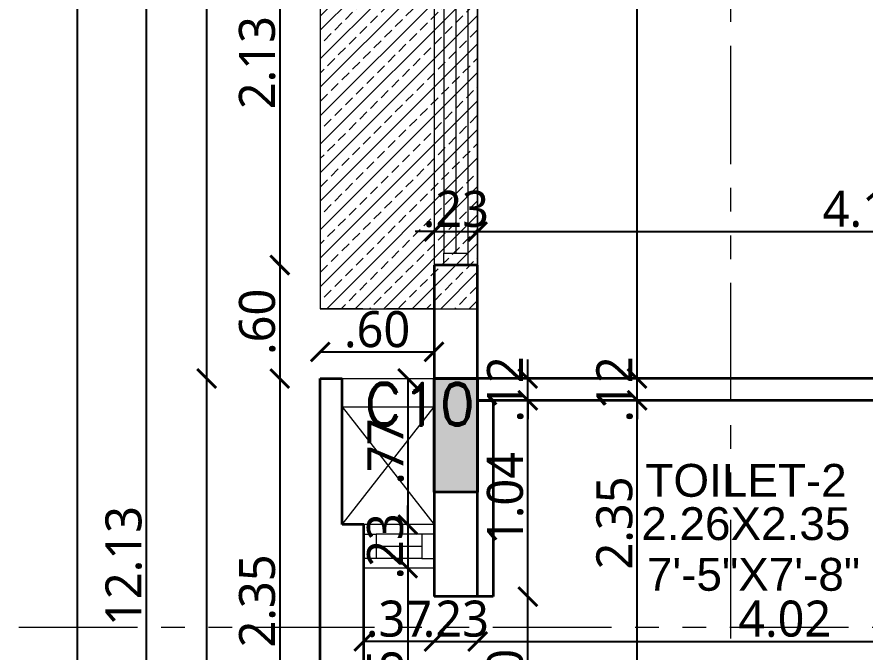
# Model space of a CAD drawing. Extents: x 2450 to 2649, y -7 to 131.
# Drawn here: x 2452.983 to 2457.456, y 119.243 to 122.591 of the extents above; entities that cross this region are included whole.
import ezdxf
from ezdxf.enums import TextEntityAlignment as Align

# ---------------------------------------------------------------- set-up
doc = ezdxf.new("R2010")
doc.units = 0
doc.header["$MEASUREMENT"] = 0
doc.header["$PDMODE"] = 34
doc.linetypes.add('HIDDEN', pattern=[0.375, 0.25, -0.125])
doc.linetypes.add('PHANTOM2', pattern=[1.25, 0.625, -0.125, 0.125, -0.125, 0.125, -0.125])
for name, color, linetype, lineweight in [('COLUMN', 5, 'Continuous', 35), ('DOOR-WINDOW', 35, 'Continuous', 13), ('DROP', 35, 'Continuous', 13), ('KRB-R.C.C. COLUMN TEXT', 240, 'Continuous', 0), ('SECTION LINE', 3, 'PHANTOM2', 5), ('TEXT-1', 7, 'Continuous', 9), ('WALL', 30, 'Continuous', 35), ('WINDOW-LINE', 25, 'Continuous', 9)]:
    doc.layers.add(name, color=color, linetype=linetype, lineweight=lineweight)
for name, color, linetype, lineweight, true_color in [('COULMN HATCH', 7, 'Continuous', 13, 0xadadad), ('HEATCH BEAM BOTTOM', 7, 'Continuous', 13, 0x92bdc9), ('R.C.C PROJATION', 7, 'HIDDEN', 13, 0xa32900), ('WORKING DIM', 7, 'Continuous', 15, 0x292929)]:
    doc.layers.add(name, color=color, linetype=linetype, lineweight=lineweight, true_color=true_color)
doc.styles.add('ARIAL', font='arial.ttf')
doc.styles.add('ROMAND', font='romand.shx')
doc.styles.get("Standard").update_dxf_attribs({"font": 'malgunsl.ttf'})
doc.dimstyles.new('R07', dxfattribs={"dimtxt": 0.19, "dimasz": 0.1, "dimexe": 0.18, "dimexo": 0.0625, "dimgap": 0.02, "dimtad": 1, "dimzin": 4, "dimdsep": 46, "dimtxsty": 'Standard', "dimblk": 'ARCHTICK', "dimcen": 0, "dimse1": 1, "dimse2": 1, "dimclrd": 256, "dimclre": 48, "dimclrt": 256, "dimadec": 0, "dimazin": 0, "dimtm": 1e-09, "dimtfac": 1, "dimtix": 1, "dimtmove": 1, "dimatfit": 3, "dimfxl": 0.18, "dimtolj": 1, "dimtzin": 0, "dimlwe": 15, "dimarcsym": 0})

# ---------------------------------------------------------------- blocks, each defined once
blk = doc.blocks.new('*U33')
at = {"layer": 'WINDOW-LINE'}
for p, q in [((175536.9, -38738.57), (175536.9, -38724.1)), ((175545.9, -38738.57), (175545.9, -38724.1))]:
    blk.add_line(p, q, dxfattribs=at)
at = {"layer": 'WINDOW-LINE', "color": 35, "true_color": 0x9d754d}
for p, q in [((175538.9, -38736.07), (175538.9, -38726.6)), ((175543.9, -38736.07), (175543.9, -38726.6))]:
    blk.add_line(p, q, dxfattribs=at)
at = {"layer": 'WINDOW-LINE', "color": 4, "true_color": 0x24ffff}
blk.add_line((175541.4, -38736.07), (175541.4, -38726.6), dxfattribs=at)
at = {"layer": 'WINDOW-LINE'}
for points in [[(175536.9, -38724.1), (175545.9, -38724.1), (175545.9, -38724.1), (175536.9, -38724.1)], [(175536.9, -38738.57), (175545.9, -38738.57), (175545.9, -38738.57), (175536.9, -38738.57)]]:
    blk.add_lwpolyline(points, close=True, dxfattribs=at)
at = {"layer": 'WINDOW-LINE', "color": 35, "true_color": 0x9d754d}
for points in [[(175538.9, -38724.1), (175543.9, -38724.1), (175543.9, -38726.6), (175538.9, -38726.6)], [(175538.9, -38738.57), (175543.9, -38738.57), (175543.9, -38736.07), (175538.9, -38736.07)]]:
    blk.add_lwpolyline(points, close=True, dxfattribs=at)
blk = doc.blocks.new('*U34')
at = {"layer": 'WINDOW-LINE'}
for p, q in [((175536.9, -38810.29), (175536.9, -38726.75)), ((175545.9, -38810.29), (175545.9, -38726.75))]:
    blk.add_line(p, q, dxfattribs=at)
at = {"layer": 'WINDOW-LINE', "color": 35, "true_color": 0x9d754d}
for p, q in [((175538.9, -38807.79), (175538.9, -38729.25)), ((175543.9, -38807.79), (175543.9, -38729.25))]:
    blk.add_line(p, q, dxfattribs=at)
at = {"layer": 'WINDOW-LINE', "color": 4, "true_color": 0x24ffff}
blk.add_line((175541.4, -38807.79), (175541.4, -38729.25), dxfattribs=at)
at = {"layer": 'WINDOW-LINE'}
for points in [[(175536.9, -38726.75), (175545.9, -38726.75), (175545.9, -38726.75), (175536.9, -38726.75)], [(175536.9, -38810.29), (175545.9, -38810.29), (175545.9, -38810.29), (175536.9, -38810.29)]]:
    blk.add_lwpolyline(points, close=True, dxfattribs=at)
at = {"layer": 'WINDOW-LINE', "color": 35, "true_color": 0x9d754d}
for points in [[(175538.9, -38726.75), (175543.9, -38726.75), (175543.9, -38729.25), (175538.9, -38729.25)], [(175538.9, -38810.29), (175543.9, -38810.29), (175543.9, -38807.79), (175538.9, -38807.79)]]:
    blk.add_lwpolyline(points, close=True, dxfattribs=at)
blk = doc.blocks.new('_ArchTick')
at = {"color": 0, "linetype": 'ByBlock', "const_width": 0.15}
blk.add_lwpolyline([(-0.5, -0.5), (0.5, 0.5)], dxfattribs=at)
blk = doc.blocks.new('*D3549')
at = {"layer": 'DEFPOINTS', "color": 0, "transparency": 16777216}
for p in [(2455.4128, 121.4597), (2455.1828, 121.2832), (2455.4128, 121.2832)]:
    blk.add_point(p, dxfattribs=at)
at = {"layer": 'WORKING DIM', "lineweight": -2, "transparency": 16777216}
for p, q in [((2455.1828, 121.4597), (2455.0828, 121.4597)), ((2455.1828, 121.4597), (2455.4128, 121.4597)), ((2455.4128, 121.4597), (2455.5128, 121.4597))]:
    blk.add_line(p, q, dxfattribs=at)
at = {"layer": 'WORKING DIM', "lineweight": -2, "transparency": 16777216, "xscale": 0.1, "yscale": 0.1, "zscale": 0.1}
blk.add_blockref('_ArchTick', (2455.1828, 121.4597), dxfattribs=at)
at = {"layer": 'WORKING DIM', "lineweight": -2, "transparency": 16777216, "xscale": 0.1, "yscale": 0.1, "zscale": 0.1, "rotation": 180}
blk.add_blockref('_ArchTick', (2455.4128, 121.4597), dxfattribs=at)
at = {"layer": 'WORKING DIM', "transparency": 16777216, "insert": (2455.2978, 121.578), "char_height": 0.19, "attachment_point": 5}
blk.add_mtext('\\A1;.23', dxfattribs=at)
blk = doc.blocks.new('*D3550')
at = {"layer": 'DEFPOINTS', "color": 0, "transparency": 16777216}
for p in [(2459.5428, 121.4597), (2455.4128, 121.2832), (2459.5428, 120.6852)]:
    blk.add_point(p, dxfattribs=at)
at = {"layer": 'WORKING DIM', "lineweight": -2, "transparency": 16777216}
blk.add_line((2455.4128, 121.4597), (2459.5428, 121.4597), dxfattribs=at)
at = {"layer": 'WORKING DIM', "lineweight": -2, "transparency": 16777216, "xscale": 0.1, "yscale": 0.1, "zscale": 0.1, "rotation": 180}
blk.add_blockref('_ArchTick', (2455.4128, 121.4597), dxfattribs=at)
at = {"layer": 'WORKING DIM', "lineweight": -2, "transparency": 16777216, "xscale": 0.1, "yscale": 0.1, "zscale": 0.1}
blk.add_blockref('_ArchTick', (2459.5428, 121.4597), dxfattribs=at)
at = {"layer": 'WORKING DIM', "transparency": 16777216, "insert": (2457.4778, 121.5785), "char_height": 0.19, "attachment_point": 5}
blk.add_mtext('\\A1;4.13', dxfattribs=at)
blk = doc.blocks.new('*D3591')
at = {"layer": 'DEFPOINTS', "color": 0, "transparency": 16777216}
for p in [(2455.4128, 123.4179), (2454.3693, 121.2832), (2455.3617, 121.2832)]:
    blk.add_point(p, dxfattribs=at)
at = {"layer": 'WORKING DIM', "lineweight": -2, "transparency": 16777216}
blk.add_line((2454.3693, 123.4179), (2454.3693, 121.2832), dxfattribs=at)
at = {"layer": 'WORKING DIM', "lineweight": -2, "transparency": 16777216, "xscale": 0.1, "yscale": 0.1, "zscale": 0.1}
for p, rotation in [((2454.3693, 123.4179), 90), ((2454.3693, 121.2832), 270)]:
    blk.add_blockref('_ArchTick', p, dxfattribs=dict(at, rotation=rotation))
at = {"layer": 'WORKING DIM', "transparency": 16777216, "insert": (2454.2505, 122.3505), "char_height": 0.19, "attachment_point": 5, "rotation": 90}
blk.add_mtext('\\A1;2.13', dxfattribs=at)
blk = doc.blocks.new('*D3592')
at = {"layer": 'DEFPOINTS', "color": 0, "transparency": 16777216}
for p in [(2455.3617, 121.2832), (2454.3693, 120.6852), (2455.4128, 120.6852)]:
    blk.add_point(p, dxfattribs=at)
at = {"layer": 'WORKING DIM', "lineweight": -2, "transparency": 16777216}
blk.add_line((2454.3693, 121.2832), (2454.3693, 120.6852), dxfattribs=at)
at = {"layer": 'WORKING DIM', "lineweight": -2, "transparency": 16777216, "xscale": 0.1, "yscale": 0.1, "zscale": 0.1}
for p, rotation in [((2454.3693, 121.2832), 90), ((2454.3693, 120.6852), 270)]:
    blk.add_blockref('_ArchTick', p, dxfattribs=dict(at, rotation=rotation))
at = {"layer": 'WORKING DIM', "transparency": 16777216, "insert": (2454.251, 120.9842), "char_height": 0.19, "attachment_point": 5, "rotation": 90}
blk.add_mtext('\\A1;.60', dxfattribs=at)
blk = doc.blocks.new('*D3593')
at = {"layer": 'DEFPOINTS', "color": 0, "transparency": 16777216}
for p in [(2455.4128, 120.6852), (2454.3693, 118.3402), (2454.8128, 118.3402)]:
    blk.add_point(p, dxfattribs=at)
at = {"layer": 'WORKING DIM', "lineweight": -2, "transparency": 16777216}
blk.add_line((2454.3693, 120.6852), (2454.3693, 118.3402), dxfattribs=at)
at = {"layer": 'WORKING DIM', "lineweight": -2, "transparency": 16777216, "xscale": 0.1, "yscale": 0.1, "zscale": 0.1}
for p, rotation in [((2454.3693, 120.6852), 90), ((2454.3693, 118.3402), 270)]:
    blk.add_blockref('_ArchTick', p, dxfattribs=dict(at, rotation=rotation))
at = {"layer": 'WORKING DIM', "transparency": 16777216, "insert": (2454.251, 119.5127), "char_height": 0.19, "attachment_point": 5, "rotation": 90}
blk.add_mtext('\\A1;2.35', dxfattribs=at)
blk = doc.blocks.new('*D3596')
at = {"layer": 'DEFPOINTS', "color": 0, "transparency": 16777216}
for p in [(2455.1828, 125.7632), (2453.9831, 120.6852), (2455.1828, 120.6852)]:
    blk.add_point(p, dxfattribs=at)
at = {"layer": 'WORKING DIM', "lineweight": -2, "transparency": 16777216}
blk.add_line((2453.9831, 125.7632), (2453.9831, 120.6852), dxfattribs=at)
at = {"layer": 'WORKING DIM', "lineweight": -2, "transparency": 16777216, "xscale": 0.1, "yscale": 0.1, "zscale": 0.1}
for p, rotation in [((2453.9831, 125.7632), 90), ((2453.9831, 120.6852), 270)]:
    blk.add_blockref('_ArchTick', p, dxfattribs=dict(at, rotation=rotation))
at = {"layer": 'WORKING DIM', "transparency": 16777216, "insert": (2453.8648, 123.2242), "char_height": 0.19, "attachment_point": 5, "rotation": 90}
blk.add_mtext('\\A1;5.08', dxfattribs=at)
blk = doc.blocks.new('*D3597')
at = {"layer": 'DEFPOINTS', "color": 0, "transparency": 16777216}
for p in [(2455.1828, 120.6852), (2453.9831, 116.6802), (2454.5828, 116.6802)]:
    blk.add_point(p, dxfattribs=at)
at = {"layer": 'WORKING DIM', "lineweight": -2, "transparency": 16777216}
blk.add_line((2453.9831, 120.6852), (2453.9831, 116.6802), dxfattribs=at)
at = {"layer": 'WORKING DIM', "lineweight": -2, "transparency": 16777216, "xscale": 0.1, "yscale": 0.1, "zscale": 0.1}
for p, rotation in [((2453.9831, 120.6852), 90), ((2453.9831, 116.6802), 270)]:
    blk.add_blockref('_ArchTick', p, dxfattribs=dict(at, rotation=rotation))
at = {"layer": 'WORKING DIM', "transparency": 16777216, "insert": (2453.8642, 118.6827), "char_height": 0.19, "attachment_point": 5, "rotation": 90}
blk.add_mtext('\\A1;4.01', dxfattribs=at)
blk = doc.blocks.new('*D3600')
at = {"layer": 'DEFPOINTS', "color": 0, "transparency": 16777216}
for p in [(2455.1828, 125.7632), (2453.6653, 113.6302), (2455.1828, 113.6302)]:
    blk.add_point(p, dxfattribs=at)
at = {"layer": 'WORKING DIM', "lineweight": -2, "transparency": 16777216}
blk.add_line((2453.6653, 125.7632), (2453.6653, 113.6302), dxfattribs=at)
at = {"layer": 'WORKING DIM', "lineweight": -2, "transparency": 16777216, "xscale": 0.1, "yscale": 0.1, "zscale": 0.1}
for p, rotation in [((2453.6653, 125.7632), 90), ((2453.6653, 113.6302), 270)]:
    blk.add_blockref('_ArchTick', p, dxfattribs=dict(at, rotation=rotation))
at = {"layer": 'WORKING DIM', "transparency": 16777216, "insert": (2453.5465, 119.6967), "char_height": 0.19, "attachment_point": 5, "rotation": 90}
blk.add_mtext('\\A1;12.13', dxfattribs=at)
blk = doc.blocks.new('*D3409')
at = {"layer": 'DEFPOINTS', "color": 0, "transparency": 16777216}
for p in [(2454.6978, 120.6852), (2454.6978, 119.9152), (2455.0443, 119.9152)]:
    blk.add_point(p, dxfattribs=at)
at = {"layer": 'WORKING DIM', "lineweight": -2, "transparency": 16777216}
blk.add_line((2455.0443, 120.6852), (2455.0443, 119.9152), dxfattribs=at)
at = {"layer": 'WORKING DIM', "lineweight": -2, "transparency": 16777216, "xscale": 0.1, "yscale": 0.1, "zscale": 0.1}
for p, rotation in [((2455.0443, 120.6852), 90), ((2455.0443, 119.9152), 270)]:
    blk.add_blockref('_ArchTick', p, dxfattribs=dict(at, rotation=rotation))
at = {"layer": 'WORKING DIM', "transparency": 16777216, "insert": (2454.928, 120.3002), "char_height": 0.19, "attachment_point": 5, "rotation": 90}
blk.add_mtext('\\A1;.77', dxfattribs=at)
blk = doc.blocks.new('*D3410')
at = {"layer": 'DEFPOINTS', "color": 0, "transparency": 16777216}
for p in [(2454.8128, 119.9152), (2454.8128, 119.6852), (2455.0443, 119.6852)]:
    blk.add_point(p, dxfattribs=at)
at = {"layer": 'WORKING DIM', "lineweight": -2, "transparency": 16777216}
for p, q in [((2455.0443, 119.9152), (2455.0443, 120.0152)), ((2455.0443, 119.9152), (2455.0443, 119.6852)), ((2455.0443, 119.6852), (2455.0443, 119.5852))]:
    blk.add_line(p, q, dxfattribs=at)
at = {"layer": 'WORKING DIM', "lineweight": -2, "transparency": 16777216, "xscale": 0.1, "yscale": 0.1, "zscale": 0.1}
for p, rotation in [((2455.0443, 119.9152), 270), ((2455.0443, 119.6852), 90)]:
    blk.add_blockref('_ArchTick', p, dxfattribs=dict(at, rotation=rotation))
at = {"layer": 'WORKING DIM', "transparency": 16777216, "insert": (2454.926, 119.8002), "char_height": 0.19, "attachment_point": 5, "rotation": 90}
blk.add_mtext('\\A1;.23', dxfattribs=at)
blk = doc.blocks.new('*D3411')
at = {"layer": 'DEFPOINTS', "color": 0, "transparency": 16777216}
for p in [(2454.8128, 119.6852), (2455.0443, 118.3402), (2455.1828, 118.3402)]:
    blk.add_point(p, dxfattribs=at)
at = {"layer": 'WORKING DIM', "lineweight": -2, "transparency": 16777216}
blk.add_line((2455.0443, 119.6852), (2455.0443, 118.3402), dxfattribs=at)
at = {"layer": 'WORKING DIM', "lineweight": -2, "transparency": 16777216, "xscale": 0.1, "yscale": 0.1, "zscale": 0.1}
for p, rotation in [((2455.0443, 119.6852), 90), ((2455.0443, 118.3402), 270)]:
    blk.add_blockref('_ArchTick', p, dxfattribs=dict(at, rotation=rotation))
at = {"layer": 'WORKING DIM', "transparency": 16777216, "insert": (2454.9255, 119.0127), "char_height": 0.19, "attachment_point": 5, "rotation": 90}
blk.add_mtext('\\A1;1.35', dxfattribs=at)
blk = doc.blocks.new('*D3419')
at = {"layer": 'DEFPOINTS', "color": 0, "transparency": 16777216}
for p in [(2455.4952, 120.5702), (2456.2537, 120.5702), (2455.4128, 118.2252)]:
    blk.add_point(p, dxfattribs=at)
at = {"layer": 'WORKING DIM', "lineweight": -2, "transparency": 16777216}
blk.add_line((2456.2537, 118.2252), (2456.2537, 120.5702), dxfattribs=at)
at = {"layer": 'WORKING DIM', "lineweight": -2, "transparency": 16777216, "xscale": 0.1, "yscale": 0.1, "zscale": 0.1}
for p, rotation in [((2456.2537, 120.5702), 90), ((2456.2537, 118.2252), 270)]:
    blk.add_blockref('_ArchTick', p, dxfattribs=dict(at, rotation=rotation))
at = {"layer": 'WORKING DIM', "transparency": 16777216, "insert": (2456.1354, 119.9239), "char_height": 0.19, "attachment_point": 5, "rotation": 90}
blk.add_mtext('\\A1;2.35', dxfattribs=at)
blk = doc.blocks.new('*D3420')
at = {"layer": 'DEFPOINTS', "color": 0, "transparency": 16777216}
for p in [(2455.4952, 120.6852), (2456.2537, 120.6852), (2455.4952, 120.5702)]:
    blk.add_point(p, dxfattribs=at)
at = {"layer": 'WORKING DIM', "lineweight": -2, "transparency": 16777216}
for p, q in [((2456.2537, 120.6852), (2456.2537, 120.7852)), ((2456.2537, 120.5702), (2456.2537, 120.6852)), ((2456.2537, 120.5702), (2456.2537, 120.4702))]:
    blk.add_line(p, q, dxfattribs=at)
at = {"layer": 'WORKING DIM', "lineweight": -2, "transparency": 16777216, "xscale": 0.1, "yscale": 0.1, "zscale": 0.1}
for p, rotation in [((2456.2537, 120.6852), 270), ((2456.2537, 120.5702), 90)]:
    blk.add_blockref('_ArchTick', p, dxfattribs=dict(at, rotation=rotation))
at = {"layer": 'WORKING DIM', "transparency": 16777216, "insert": (2456.1352, 120.6277), "char_height": 0.19, "attachment_point": 5, "rotation": 90}
blk.add_mtext('\\A1;.12', dxfattribs=at)
blk = doc.blocks.new('*D3421')
at = {"layer": 'DEFPOINTS', "color": 0, "transparency": 16777216}
for p in [(2455.4952, 125.5332), (2456.2537, 125.5332), (2455.4952, 120.6852)]:
    blk.add_point(p, dxfattribs=at)
at = {"layer": 'WORKING DIM', "lineweight": -2, "transparency": 16777216}
blk.add_line((2456.2537, 120.6852), (2456.2537, 125.5332), dxfattribs=at)
at = {"layer": 'WORKING DIM', "lineweight": -2, "transparency": 16777216, "xscale": 0.1, "yscale": 0.1, "zscale": 0.1}
for p, rotation in [((2456.2537, 125.5332), 90), ((2456.2537, 120.6852), 270)]:
    blk.add_blockref('_ArchTick', p, dxfattribs=dict(at, rotation=rotation))
at = {"layer": 'WORKING DIM', "transparency": 16777216, "insert": (2456.1354, 123.1092), "char_height": 0.19, "attachment_point": 5, "rotation": 90}
blk.add_mtext('\\A1;4.85', dxfattribs=at)
blk = doc.blocks.new('*D3425')
at = {"layer": 'DEFPOINTS', "color": 0, "transparency": 16777216}
for p in [(2455.4128, 119.5352), (2455.6773, 119.5352), (2455.4128, 118.6352)]:
    blk.add_point(p, dxfattribs=at)
at = {"layer": 'WORKING DIM', "lineweight": -2, "transparency": 16777216}
blk.add_line((2455.6773, 118.6352), (2455.6773, 119.5352), dxfattribs=at)
at = {"layer": 'WORKING DIM', "lineweight": -2, "transparency": 16777216, "xscale": 0.1, "yscale": 0.1, "zscale": 0.1}
for p, rotation in [((2455.6773, 119.5352), 90), ((2455.6773, 118.6352), 270)]:
    blk.add_blockref('_ArchTick', p, dxfattribs=dict(at, rotation=rotation))
at = {"layer": 'WORKING DIM', "transparency": 16777216, "insert": (2455.559, 119.0852), "char_height": 0.19, "attachment_point": 5, "rotation": 90}
blk.add_mtext('\\A1;.90', dxfattribs=at)
blk = doc.blocks.new('*D3426')
at = {"layer": 'DEFPOINTS', "color": 0, "transparency": 16777216}
for p in [(2455.4952, 120.5702), (2455.6773, 120.5702), (2455.4128, 119.5352)]:
    blk.add_point(p, dxfattribs=at)
at = {"layer": 'WORKING DIM', "lineweight": -2, "transparency": 16777216}
blk.add_line((2455.6773, 119.5352), (2455.6773, 120.5702), dxfattribs=at)
at = {"layer": 'WORKING DIM', "lineweight": -2, "transparency": 16777216, "xscale": 0.1, "yscale": 0.1, "zscale": 0.1}
for p, rotation in [((2455.6773, 120.5702), 90), ((2455.6773, 119.5352), 270)]:
    blk.add_blockref('_ArchTick', p, dxfattribs=dict(at, rotation=rotation))
at = {"layer": 'WORKING DIM', "transparency": 16777216, "insert": (2455.5585, 120.0527), "char_height": 0.19, "attachment_point": 5, "rotation": 90}
blk.add_mtext('\\A1;1.04', dxfattribs=at)
blk = doc.blocks.new('*D3427')
at = {"layer": 'DEFPOINTS', "color": 0, "transparency": 16777216}
for p in [(2455.4128, 120.6852), (2455.6773, 120.6852), (2455.4952, 120.5702)]:
    blk.add_point(p, dxfattribs=at)
at = {"layer": 'WORKING DIM', "lineweight": -2, "transparency": 16777216}
for p, q in [((2455.6773, 120.6852), (2455.6773, 120.7852)), ((2455.6773, 120.5702), (2455.6773, 120.6852)), ((2455.6773, 120.5702), (2455.6773, 120.4702))]:
    blk.add_line(p, q, dxfattribs=at)
at = {"layer": 'WORKING DIM', "lineweight": -2, "transparency": 16777216, "xscale": 0.1, "yscale": 0.1, "zscale": 0.1}
for p, rotation in [((2455.6773, 120.6852), 270), ((2455.6773, 120.5702), 90)]:
    blk.add_blockref('_ArchTick', p, dxfattribs=dict(at, rotation=rotation))
at = {"layer": 'WORKING DIM', "transparency": 16777216, "insert": (2455.5588, 120.6277), "char_height": 0.19, "attachment_point": 5, "rotation": 90}
blk.add_mtext('\\A1;.12', dxfattribs=at)
blk = doc.blocks.new('*D3615')
at = {"layer": 'DEFPOINTS', "color": 0, "transparency": 16777216}
for p in [(2454.8128, 119.5352), (2455.1828, 119.5352), (2454.8128, 119.2993)]:
    blk.add_point(p, dxfattribs=at)
at = {"layer": 'WORKING DIM', "lineweight": -2, "transparency": 16777216}
blk.add_line((2455.1828, 119.2993), (2454.8128, 119.2993), dxfattribs=at)
at = {"layer": 'WORKING DIM', "lineweight": -2, "transparency": 16777216, "xscale": 0.1, "yscale": 0.1, "zscale": 0.1, "rotation": 180}
blk.add_blockref('_ArchTick', (2454.8128, 119.2993), dxfattribs=at)
at = {"layer": 'WORKING DIM', "lineweight": -2, "transparency": 16777216, "xscale": 0.1, "yscale": 0.1, "zscale": 0.1}
blk.add_blockref('_ArchTick', (2455.1828, 119.2993), dxfattribs=at)
at = {"layer": 'WORKING DIM', "transparency": 16777216, "insert": (2454.9978, 119.4176), "char_height": 0.19, "attachment_point": 5}
blk.add_mtext('\\A1;.37', dxfattribs=at)
blk = doc.blocks.new('*D3616')
at = {"layer": 'DEFPOINTS', "color": 0, "transparency": 16777216}
for p in [(2455.1828, 119.5352), (2455.4128, 119.5352), (2455.4128, 119.2993)]:
    blk.add_point(p, dxfattribs=at)
at = {"layer": 'WORKING DIM', "lineweight": -2, "transparency": 16777216}
for p, q in [((2455.1828, 119.2993), (2455.0828, 119.2993)), ((2455.1828, 119.2993), (2455.4128, 119.2993)), ((2455.4128, 119.2993), (2455.5128, 119.2993))]:
    blk.add_line(p, q, dxfattribs=at)
at = {"layer": 'WORKING DIM', "lineweight": -2, "transparency": 16777216, "xscale": 0.1, "yscale": 0.1, "zscale": 0.1}
blk.add_blockref('_ArchTick', (2455.1828, 119.2993), dxfattribs=at)
at = {"layer": 'WORKING DIM', "lineweight": -2, "transparency": 16777216, "xscale": 0.1, "yscale": 0.1, "zscale": 0.1, "rotation": 180}
blk.add_blockref('_ArchTick', (2455.4128, 119.2993), dxfattribs=at)
at = {"layer": 'WORKING DIM', "transparency": 16777216, "insert": (2455.2978, 119.4176), "char_height": 0.19, "attachment_point": 5}
blk.add_mtext('\\A1;.23', dxfattribs=at)
blk = doc.blocks.new('*D3617')
at = {"layer": 'DEFPOINTS', "color": 0, "transparency": 16777216}
for p in [(2455.4128, 119.5352), (2459.4278, 119.5352), (2459.4278, 119.2993)]:
    blk.add_point(p, dxfattribs=at)
at = {"layer": 'WORKING DIM', "lineweight": -2, "transparency": 16777216}
blk.add_line((2455.4128, 119.2993), (2459.4278, 119.2993), dxfattribs=at)
at = {"layer": 'WORKING DIM', "lineweight": -2, "transparency": 16777216, "xscale": 0.1, "yscale": 0.1, "zscale": 0.1, "rotation": 180}
blk.add_blockref('_ArchTick', (2455.4128, 119.2993), dxfattribs=at)
at = {"layer": 'WORKING DIM', "lineweight": -2, "transparency": 16777216, "xscale": 0.1, "yscale": 0.1, "zscale": 0.1}
blk.add_blockref('_ArchTick', (2459.4278, 119.2993), dxfattribs=at)
at = {"layer": 'WORKING DIM', "transparency": 16777216, "insert": (2457.0325, 119.4176), "char_height": 0.19, "attachment_point": 5}
blk.add_mtext('\\A1;4.02', dxfattribs=at)
blk = doc.blocks.new('*D3618')
at = {"layer": 'DEFPOINTS', "color": 0, "transparency": 16777216}
for p in [(2455.1828, 120.8254), (2454.5828, 120.6852), (2455.1828, 120.6852)]:
    blk.add_point(p, dxfattribs=at)
at = {"layer": 'WORKING DIM', "lineweight": -2, "transparency": 16777216}
blk.add_line((2454.5828, 120.8254), (2455.1828, 120.8254), dxfattribs=at)
at = {"layer": 'WORKING DIM', "lineweight": -2, "transparency": 16777216, "xscale": 0.1, "yscale": 0.1, "zscale": 0.1, "rotation": 180}
blk.add_blockref('_ArchTick', (2454.5828, 120.8254), dxfattribs=at)
at = {"layer": 'WORKING DIM', "lineweight": -2, "transparency": 16777216, "xscale": 0.1, "yscale": 0.1, "zscale": 0.1}
blk.add_blockref('_ArchTick', (2455.1828, 120.8254), dxfattribs=at)
at = {"layer": 'WORKING DIM', "transparency": 16777216, "insert": (2454.8828, 120.9436), "char_height": 0.19, "attachment_point": 5}
blk.add_mtext('\\A1;.60', dxfattribs=at)
blk = doc.blocks.new('*D3839')
at = {"layer": 'DEFPOINTS', "color": 0, "transparency": 16777216}
for p in [(2455.1828, 125.7632), (2453.3007, 109.6752), (2464.4701, 109.6752)]:
    blk.add_point(p, dxfattribs=at)
at = {"layer": 'WORKING DIM', "lineweight": -2, "transparency": 16777216}
blk.add_line((2453.3007, 125.7632), (2453.3007, 109.6752), dxfattribs=at)
at = {"layer": 'WORKING DIM', "lineweight": -2, "transparency": 16777216, "xscale": 0.1, "yscale": 0.1, "zscale": 0.1}
for p, rotation in [((2453.3007, 125.7632), 90), ((2453.3007, 109.6752), 270)]:
    blk.add_blockref('_ArchTick', p, dxfattribs=dict(at, rotation=rotation))
at = {"layer": 'WORKING DIM', "transparency": 16777216, "insert": (2453.1819, 117.7192), "char_height": 0.19, "attachment_point": 5, "rotation": 90}
blk.add_mtext('\\A1;16.09', dxfattribs=at)

msp = doc.modelspace()

# ---------------------------------------------------------------- hatches: boundary and pattern name
at = {"layer": 'COULMN HATCH', "ltscale": 0.001}
h = msp.add_hatch(color=256, dxfattribs=at)
h.dxf.hatch_style = 1
h.paths.add_polyline_path([(2460.5928, 125.1652), (2460.8228, 125.1652), (2460.8228, 124.6402), (2460.5928, 124.6402)])
h.paths.add_polyline_path([(2455.1828, 125.4602), (2455.4128, 125.4602), (2455.4128, 124.9352), (2455.1828, 124.9352)])
h.paths.add_polyline_path([(2460.8228, 120.4552), (2460.5928, 120.4552), (2460.5928, 121.2052), (2460.8228, 121.2052)])
h.paths.add_polyline_path([(2455.1828, 120.6852), (2455.4128, 120.6852), (2455.4128, 120.0852), (2455.1828, 120.0852)])
h.paths.add_polyline_path([(2460.8228, 117.8102), (2460.5928, 117.8102), (2460.5928, 118.5602), (2460.8228, 118.5602)])
h.paths.add_polyline_path([(2455.1828, 118.6352), (2455.4128, 118.6352), (2455.4128, 118.1102), (2455.1828, 118.1102)])
h.paths.add_polyline_path([(2460.5928, 114.2302), (2460.8228, 114.2302), (2460.8228, 113.6302), (2460.5928, 113.6302)])
h.paths.add_polyline_path([(2455.7828, 113.8602), (2455.7828, 113.6302), (2455.1828, 113.6302), (2455.1828, 113.8602)])
h.paths.add_polyline_path([(2465.2201, 115.0852), (2465.2201, 114.8552), (2464.4701, 114.8552), (2464.4701, 115.0852)])
h.paths.add_polyline_path([(2464.4701, 110.8752), (2464.7001, 110.8752), (2464.7001, 110.2752), (2464.4701, 110.2752)])
h.paths.add_polyline_path([(2472.8201, 115.0852), (2473.0501, 115.0852), (2473.0501, 114.5602), (2472.8201, 114.5602)])
h.paths.add_polyline_path([(2470.1301, 115.0852), (2470.1301, 114.8552), (2469.5301, 114.8552), (2469.5301, 115.0852)])
h.paths.add_polyline_path([(2469.9001, 110.8752), (2470.1301, 110.8752), (2470.1301, 110.2752), (2469.9001, 110.2752)])
h.paths.add_polyline_path([(2473.0501, 124.2002), (2472.8201, 124.2002), (2472.8201, 124.7252), (2473.0501, 124.7252)])
h.paths.add_polyline_path([(2472.8201, 121.0552), (2473.0501, 121.0552), (2473.0501, 120.4552), (2472.8201, 120.4552)])
h.paths.add_polyline_path([(2468.0201, 124.9452), (2468.0201, 124.4952), (2468.2501, 124.4952), (2468.2501, 124.9452)])
h.paths.add_polyline_path([(2463.5601, 124.7252), (2463.5601, 124.4952), (2463.0351, 124.4952), (2463.0351, 124.7252)])
h.paths.add_polyline_path([(2467.7201, 120.4552), (2467.7201, 120.6852), (2468.4701, 120.6852), (2468.4701, 120.4552)])
h.paths.add_polyline_path([(2463.1501, 120.4552), (2462.9201, 120.4552), (2462.9201, 121.2052), (2463.1501, 121.2052)])
at = {"layer": 'HEATCH BEAM BOTTOM', "ltscale": 10}
h = msp.add_hatch(dxfattribs=at)
h.set_pattern_fill('ANSI33', color=256, scale=0.424953)
h.set_pattern_definition([(45, (522.84511, 170.54396), (-0.075121827, 0.075121827), []), (45, (522.92023, 170.54396), (-0.075121827, 0.075121827), [0.0531191533, -0.0265595766])])
h.paths.add_polyline_path([(2454.5828, 121.0532), (2455.4128, 121.0532), (2455.4128, 123.6479), (2454.5828, 123.6479)])

# ---------------------------------------------------------------- linework, layer by layer
at = {"layer": 'COLUMN'}
msp.add_lwpolyline([(2455.1828, 120.6852), (2455.4128, 120.6852), (2455.4128, 120.0852), (2455.1828, 120.0852)], close=True, dxfattribs=at)
at = {"layer": 'DROP'}
for p, q in [((2454.6978, 120.6852), (2455.1828, 120.6852)), ((2454.6978, 120.5352), (2455.1828, 120.5352)), ((2454.6978, 120.5352), (2455.1828, 119.9152)), ((2454.6978, 119.9152), (2455.1828, 120.5352))]:
    msp.add_line(p, q, dxfattribs=at)
at = {"layer": 'HEATCH BEAM BOTTOM'}
msp.add_lwpolyline([(2454.5828, 121.0532), (2455.4128, 121.0532), (2455.4128, 123.6479), (2454.5828, 123.6479)], close=True, dxfattribs=at)
at = {"layer": 'R.C.C PROJATION'}
for p in [(2454.5828, 123.6479), (2455.1828, 121.0532)]:
    msp.add_line(p, (2454.5828, 121.0532), dxfattribs=at)
at = {"layer": 'SECTION LINE'}
for points in [[(2455.7254, 105.5649), (2456.7481, 105.5649), (2456.7481, 130.0041), (2455.7254, 130.0041)], [(2477.3681, 120.5565), (2477.3681, 119.3732), (2450.7589, 119.3732), (2450.7589, 120.2456)]]:
    msp.add_lwpolyline(points, dxfattribs=at)
at = {"layer": 'WALL'}
for p, q in [((2455.1828, 121.2832), (2455.1828, 119.5352)), ((2455.4128, 121.2832), (2455.1828, 121.2832)), ((2455.4128, 119.5352), (2455.4128, 121.2832)), ((2454.5828, 120.6852), (2454.6978, 120.6852)), ((2454.5828, 118.1102), (2454.5828, 120.6852)), ((2454.6978, 119.9152), (2454.6978, 120.6852)), ((2459.5428, 120.6852), (2455.1828, 120.6852)), ((2459.4278, 120.5702), (2455.4128, 120.5702)), ((2454.8128, 119.9152), (2454.6978, 119.9152)), ((2454.8128, 118.3402), (2454.8128, 119.9152)), ((2455.4128, 119.5352), (2455.1828, 119.5352))]:
    msp.add_line(p, q, dxfattribs=at)
at = {"layer": 'WALL', "color": 3}
msp.add_lwpolyline([(2455.4952, 119.5352), (2455.4128, 119.5352), (2455.4128, 120.5702), (2455.4952, 120.5702)], close=True, dxfattribs=at)

# ---------------------------------------------------------------- block references
at = {"layer": 'DOOR-WINDOW', "xscale": 0.02555555555552771, "yscale": 0.02555555555552771, "zscale": 0.02555555555552771}
for name, p, rotation in [('*U34', (6941.3558, -868.4006), 180), ('*U33', (1465.197, -4366.2577), 89.99999999999999)]:
    msp.add_blockref(name, p, dxfattribs=dict(at, rotation=rotation))

# ---------------------------------------------------------------- texts
at = {"layer": 'KRB-R.C.C. COLUMN TEXT', "style": 'ROMAND'}
msp.add_text('C10', height=0.225, dxfattribs=at).set_placement((2455.1076, 120.4369), align=Align.CENTER)
at = {"layer": 'TEXT-1', "color": 18, "ltscale": 10, "true_color": 0x000000, "char_height": 0.173107, "attachment_point": 1, "style": 'ARIAL'}
for s, insert, width in [('\\A1;TOILET-2', (2456.2976, 120.2349), 1.873194), ('\\A1;2.26X2.35', (2456.2758, 120.0067), 2.143194)]:
    msp.add_mtext(s, dxfattribs=dict(at, insert=insert, width=width))
at = {"layer": 'TEXT-1', "color": 146, "ltscale": 10, "true_color": 0x105689, "insert": (2456.3056, 119.7394), "char_height": 0.173107, "width": 2.143194, "attachment_point": 1, "style": 'ARIAL'}
msp.add_mtext('\\A1;7\'-5"X7\'-8"', dxfattribs=at)

# ---------------------------------------------------------------- dimensions: what is measured, and where the dimension line sits
at = {"layer": 'WORKING DIM'}
for base, p1, p2, picture, middle in [((2453.3007, 109.6752), (2455.1828, 125.7632), (2464.4701, 109.6752), '*D3839', (2453.1819, 117.7192)), ((2453.6653, 113.6302), (2455.1828, 125.7632), (2455.1828, 113.6302), '*D3600', (2453.5465, 119.6967)), ((2453.9831, 120.6852), (2455.1828, 125.7632), (2455.1828, 120.6852), '*D3596', (2453.8648, 123.2242)), ((2456.2537, 125.5332), (2455.4952, 120.6852), (2455.4952, 125.5332), '*D3421', (2456.1354, 123.1092)), ((2454.3693, 121.2832), (2455.4128, 123.4179), (2455.3617, 121.2832), '*D3591', (2454.2505, 122.3505)), ((2454.3693, 120.6852), (2455.3617, 121.2832), (2455.4128, 120.6852), '*D3592', (2454.251, 120.9842)), ((2455.6773369738, 120.6852378884), (2455.495230985, 120.5702378884), (2455.4128431105, 120.6852378884), '*D3427', (2455.5588495503, 120.6277378884)), ((2456.253659581, 120.6852378884), (2455.495230985, 120.5702378884), (2455.495230985, 120.6852378884), '*D3420', (2456.1351721574, 120.6277378884)), ((2453.9830576906, 116.6802378884), (2455.1828431105, 120.6852378884), (2454.5828431105, 116.6802378884), '*D3597', (2453.8642473575, 118.6827378884)), ((2454.3693274688, 118.3402378884), (2455.4128431105, 120.6852378884), (2454.8128431105, 118.3402378884), '*D3593', (2454.251033791, 119.5127378884)), ((2455.0443, 119.9152), (2454.6978, 120.6852), (2454.6978, 119.9152), '*D3409', (2454.928, 120.3002)), ((2455.6773369738, 120.5702378884), (2455.4128431105, 119.5352378884), (2455.495230985, 120.5702378884), '*D3426', (2455.5585266407, 120.0527378884)), ((2455.0443, 119.6852), (2454.8128, 119.9152), (2454.8128, 119.6852), '*D3410', (2454.926, 119.8002)), ((2455.0443148091, 118.3402378884), (2454.8128431105, 119.6852378884), (2455.1828431105, 118.3402378884), '*D3411', (2454.925504476, 119.0127378884)), ((2455.6773, 119.5352), (2455.4128, 118.6352), (2455.4128, 119.5352), '*D3425', (2455.559, 119.0852))]:
    dim = msp.add_linear_dim(base=base, p1=p1, p2=p2, angle=90, dimstyle='R07', override={"dimpost": '\\X'}, dxfattribs=at)
    dim.commit()
    dim.dimension.update_dxf_attribs({"geometry": picture, "text_midpoint": middle})
for base, p1, p2, picture, middle in [((2455.4128, 121.4597), (2455.1828, 121.2832), (2455.4128, 121.2832), '*D3549', (2455.2978, 121.578)), ((2459.5428, 121.4597), (2455.4128, 121.2832), (2459.5428, 120.6852), '*D3550', (2457.4778, 121.5785)), ((2455.1828, 120.8254), (2454.5828, 120.6852), (2455.1828, 120.6852), '*D3618', (2454.8828, 120.9436)), ((2454.8128, 119.2993), (2455.1828, 119.5352), (2454.8128, 119.5352), '*D3615', (2454.9978, 119.4176)), ((2455.4128, 119.2993), (2455.1828, 119.5352), (2455.4128, 119.5352), '*D3616', (2455.2978, 119.4176))]:
    dim = msp.add_linear_dim(base=base, p1=p1, p2=p2, dimstyle='R07', override={"dimpost": '\\X'}, dxfattribs=at)
    dim.commit()
    dim.dimension.update_dxf_attribs({"geometry": picture, "text_midpoint": middle})
dim = msp.add_linear_dim(base=(2456.253659581, 120.5702378884), p1=(2455.4128431105, 118.2252378884), p2=(2455.495230985, 120.5702378884), angle=90, dimstyle='R07', override={"dimpost": '\\X'}, dxfattribs=at)
dim.commit()
dim.dimension.update_dxf_attribs({"geometry": '*D3419', "text_midpoint": (2456.253659581, 119.9239243059), "dimtype": 160})
dim = msp.add_linear_dim(base=(2459.4278431105, 119.2993123601), p1=(2455.4128431105, 119.5352378884), p2=(2459.4278431105, 119.5352378884), dimstyle='R07', override={"dimpost": '\\X'}, dxfattribs=at)
dim.commit()
dim.dimension.update_dxf_attribs({"geometry": '*D3617', "text_midpoint": (2457.0324794167, 119.2993123601), "dimtype": 160})

doc.saveas('drawing.dxf')
